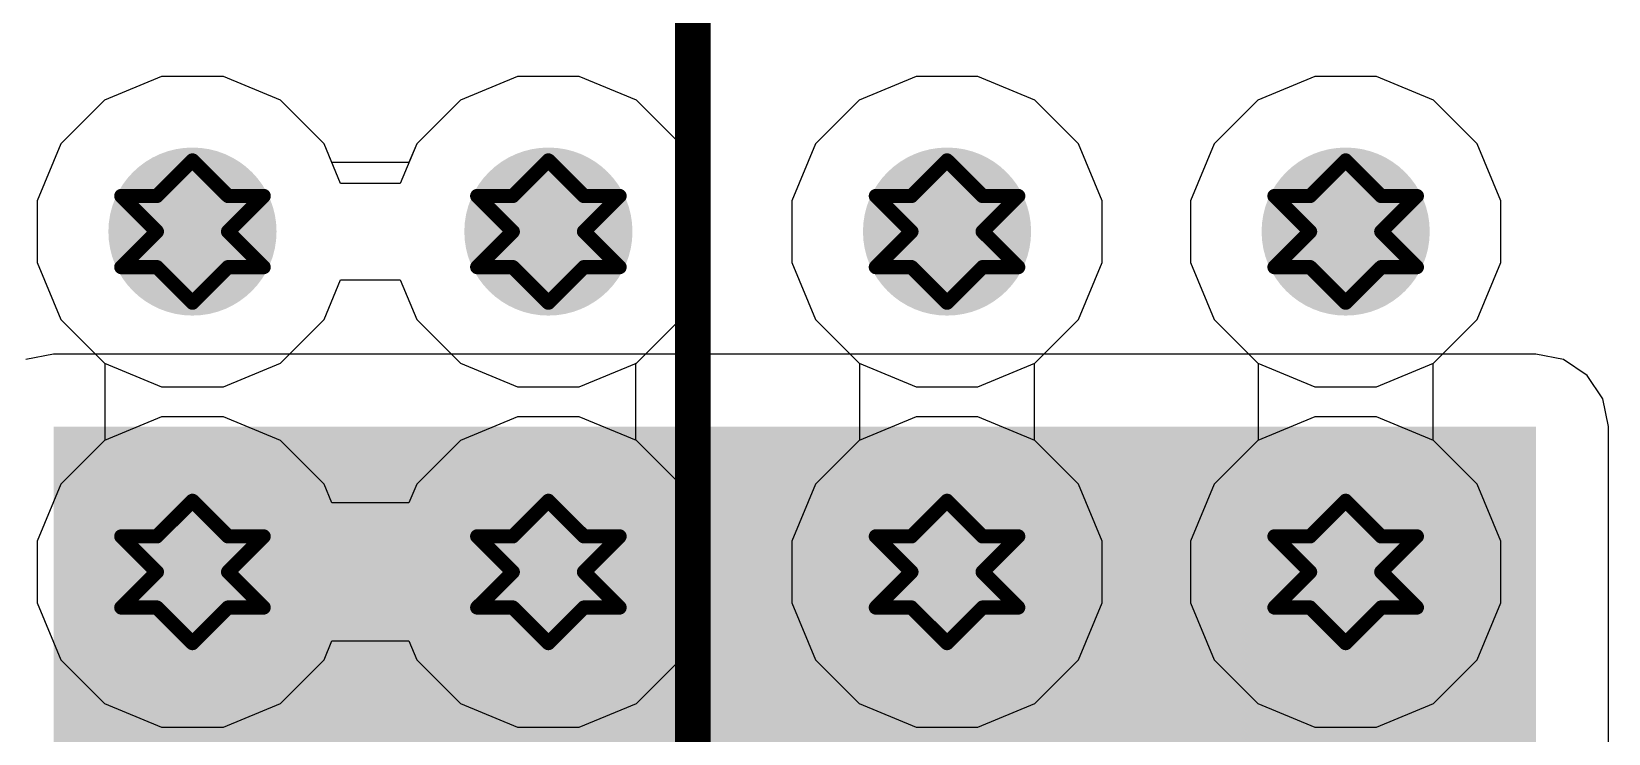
# Model space of a CAD drawing. Header units: inches. Extents: x 24 to 500, y 68 to 269.
# Drawn here: x 290.95 to 296.58, y 90.33 to 92.83 of the extents above; entities that cross this region are included whole.
import ezdxf

# ---------------------------------------------------------------- set-up
doc = ezdxf.new("R2010")
doc.units = ezdxf.units.IN
for name, color, linetype in [('Bottom Layer', 5, 'Continuous'), ('Drill Drawing', 1, 'Continuous'), ('Layer 1', 16, 'Continuous'), ('Layer 2', 76, 'Continuous'), ('Top Layer', 1, 'Continuous'), ('Top Overlay', 2, 'Continuous'), ('Via Holes', 16, 'Continuous')]:
    doc.layers.add(name, color=color, linetype=linetype)

# ---------------------------------------------------------------- blocks, each defined once
blk = doc.blocks.new('SOP_8_77')
at = {"layer": 'Top Overlay'}
blk.add_lwpolyline([(-2.0356, -2.5654, 0.127, 0.127, 0), (2.0284, -2.5654, 0.127, 0.127, 0)], format="xyseb", dxfattribs=at)

msp = doc.modelspace()

# ---------------------------------------------------------------- hatches: boundary and pattern name
at = {"layer": 'Bottom Layer'}
h = msp.add_hatch(color=5, dxfattribs=at)
edge = h.paths.add_edge_path()
edge.add_arc((291.5229, 92.118), 0.3, 0, 360)
h = msp.add_hatch(color=5, dxfattribs=at)
edge = h.paths.add_edge_path()
edge.add_arc((292.7929, 92.118), 0.3, 0, 360)
h = msp.add_hatch(color=5, dxfattribs=at)
edge = h.paths.add_edge_path()
edge.add_arc((294.2153, 92.118), 0.3, 0, 360)
h = msp.add_hatch(color=5, dxfattribs=at)
edge = h.paths.add_edge_path()
edge.add_arc((295.6377, 92.118), 0.3, 0, 360)
h = msp.add_hatch(color=5, dxfattribs=at)
edge = h.paths.add_edge_path()
edge.add_arc((291.5229, 90.9026), 0.3, 0, 360)
h = msp.add_hatch(color=5, dxfattribs=at)
edge = h.paths.add_edge_path()
edge.add_arc((292.7929, 90.9026), 0.3, 0, 360)
h = msp.add_hatch(color=5, dxfattribs=at)
edge = h.paths.add_edge_path()
edge.add_arc((294.2153, 90.9026), 0.3, 0, 360)
h = msp.add_hatch(color=5, dxfattribs=at)
edge = h.paths.add_edge_path()
edge.add_arc((295.6377, 90.9026), 0.3, 0, 360)
at = {"layer": 'Layer 1'}
h = msp.add_hatch(color=16, dxfattribs=at)
edge = h.paths.add_edge_path()
edge.add_arc((291.5229, 92.118), 0.3, 0, 360)
h = msp.add_hatch(color=16, dxfattribs=at)
edge = h.paths.add_edge_path()
edge.add_arc((292.7929, 92.118), 0.3, 0, 360)
h = msp.add_hatch(color=16, dxfattribs=at)
edge = h.paths.add_edge_path()
edge.add_arc((294.2153, 92.118), 0.3, 0, 360)
h = msp.add_hatch(color=16, dxfattribs=at)
edge = h.paths.add_edge_path()
edge.add_arc((295.6377, 92.118), 0.3, 0, 360)
h = msp.add_hatch(color=16, dxfattribs=at)
edge = h.paths.add_edge_path()
edge.add_arc((291.5229, 90.9026), 0.3, 0, 360)
h = msp.add_hatch(color=16, dxfattribs=at)
edge = h.paths.add_edge_path()
edge.add_arc((292.7929, 90.9026), 0.3, 0, 360)
h = msp.add_hatch(color=16, dxfattribs=at)
edge = h.paths.add_edge_path()
edge.add_arc((294.2153, 90.9026), 0.3, 0, 360)
h = msp.add_hatch(color=16, dxfattribs=at)
edge = h.paths.add_edge_path()
edge.add_arc((295.6377, 90.9026), 0.3, 0, 360)
at = {"layer": 'Layer 2'}
h = msp.add_hatch(color=76, dxfattribs=at)
edge = h.paths.add_edge_path()
edge.add_arc((291.5229, 92.118), 0.3, 0, 360)
h = msp.add_hatch(color=76, dxfattribs=at)
edge = h.paths.add_edge_path()
edge.add_arc((292.7929, 92.118), 0.3, 0, 360)
h = msp.add_hatch(color=76, dxfattribs=at)
edge = h.paths.add_edge_path()
edge.add_arc((294.2153, 92.118), 0.3, 0, 360)
h = msp.add_hatch(color=76, dxfattribs=at)
edge = h.paths.add_edge_path()
edge.add_arc((295.6377, 92.118), 0.3, 0, 360)
h = msp.add_hatch(color=76, dxfattribs=at)
edge = h.paths.add_edge_path()
edge.add_arc((291.5229, 90.9026), 0.3, 0, 360)
h = msp.add_hatch(color=76, dxfattribs=at)
edge = h.paths.add_edge_path()
edge.add_arc((292.7929, 90.9026), 0.3, 0, 360)
h = msp.add_hatch(color=76, dxfattribs=at)
edge = h.paths.add_edge_path()
edge.add_arc((294.2153, 90.9026), 0.3, 0, 360)
h = msp.add_hatch(color=76, dxfattribs=at)
edge = h.paths.add_edge_path()
edge.add_arc((295.6377, 90.9026), 0.3, 0, 360)
at = {"layer": 'Top Layer'}
h = msp.add_hatch(color=1, dxfattribs=at)
edge = h.paths.add_edge_path()
edge.add_arc((291.5229, 92.118), 0.3, 0, 360)
h = msp.add_hatch(color=1, dxfattribs=at)
edge = h.paths.add_edge_path()
edge.add_arc((292.7929, 92.118), 0.3, 0, 360)
h = msp.add_hatch(color=1, dxfattribs=at)
edge = h.paths.add_edge_path()
edge.add_arc((294.2153, 92.118), 0.3, 0, 360)
h = msp.add_hatch(color=1, dxfattribs=at)
edge = h.paths.add_edge_path()
edge.add_arc((295.6377, 92.118), 0.3, 0, 360)
msp.add_hatch(color=1, dxfattribs=at).paths.add_polyline_path([(291.0276, 87.5388), (296.3164, 87.5388), (296.3164, 91.4214), (291.0276, 91.4214)])
h = msp.add_hatch(color=1, dxfattribs=at)
edge = h.paths.add_edge_path()
edge.add_arc((291.5229, 90.9026), 0.3, 0, 360)
h = msp.add_hatch(color=1, dxfattribs=at)
edge = h.paths.add_edge_path()
edge.add_arc((292.7929, 90.9026), 0.3, 0, 360)
h = msp.add_hatch(color=1, dxfattribs=at)
edge = h.paths.add_edge_path()
edge.add_arc((294.2153, 90.9026), 0.3, 0, 360)
h = msp.add_hatch(color=1, dxfattribs=at)
edge = h.paths.add_edge_path()
edge.add_arc((295.6377, 90.9026), 0.3, 0, 360)
at = {"layer": 'Via Holes'}
h = msp.add_hatch(color=7, dxfattribs=at)
edge = h.paths.add_edge_path()
edge.add_arc((291.5229, 92.118), 0.15, 0, 360)
h = msp.add_hatch(color=7, dxfattribs=at)
edge = h.paths.add_edge_path()
edge.add_arc((292.7929, 92.118), 0.15, 0, 360)
h = msp.add_hatch(color=7, dxfattribs=at)
edge = h.paths.add_edge_path()
edge.add_arc((294.2153, 92.118), 0.15, 0, 360)
h = msp.add_hatch(color=7, dxfattribs=at)
edge = h.paths.add_edge_path()
edge.add_arc((295.6377, 92.118), 0.15, 0, 360)
h = msp.add_hatch(color=7, dxfattribs=at)
edge = h.paths.add_edge_path()
edge.add_arc((291.5229, 90.9026), 0.15, 0, 360)
h = msp.add_hatch(color=7, dxfattribs=at)
edge = h.paths.add_edge_path()
edge.add_arc((292.7929, 90.9026), 0.15, 0, 360)
h = msp.add_hatch(color=7, dxfattribs=at)
edge = h.paths.add_edge_path()
edge.add_arc((294.2153, 90.9026), 0.15, 0, 360)
h = msp.add_hatch(color=7, dxfattribs=at)
edge = h.paths.add_edge_path()
edge.add_arc((295.6377, 90.9026), 0.15, 0, 360)

# ---------------------------------------------------------------- linework, layer by layer
at = {"layer": 'Bottom Layer'}
for p, q in [((291.4127, 92.672), (291.2091, 92.5876)), ((291.6331, 92.672), (291.4127, 92.672)), ((291.8367, 92.5876), (291.6331, 92.672)), ((292.6827, 92.672), (292.4791, 92.5876)), ((292.9031, 92.672), (292.6827, 92.672)), ((293.1067, 92.5876), (292.9031, 92.672)), ((294.1051, 92.672), (293.9015, 92.5876)), ((294.3255, 92.672), (294.1051, 92.672)), ((294.5291, 92.5876), (294.3255, 92.672)), ((295.5275, 92.672), (295.3239, 92.5876)), ((295.7479, 92.672), (295.5275, 92.672)), ((295.9515, 92.5876), (295.7479, 92.672)), ((291.2091, 92.5876), (291.0532, 92.4318)), ((291.9925, 92.4318), (291.8367, 92.5876)), ((292.4791, 92.5876), (292.3232, 92.4318)), ((293.2625, 92.4318), (293.1067, 92.5876)), ((293.9015, 92.5876), (293.7456, 92.4318)), ((294.6849, 92.4318), (294.5291, 92.5876)), ((295.3239, 92.5876), (295.168, 92.4318)), ((296.1073, 92.4318), (295.9515, 92.5876)), ((291.0532, 92.4318), (290.9689, 92.2282)), ((292.0513, 92.2899), (291.9925, 92.4318)), ((292.3232, 92.4318), (292.2644, 92.2899)), ((293.3469, 92.2282), (293.2625, 92.4318)), ((293.7456, 92.4318), (293.6613, 92.2282)), ((294.7693, 92.2282), (294.6849, 92.4318)), ((295.168, 92.4318), (295.0837, 92.2282)), ((296.1917, 92.2282), (296.1073, 92.4318)), ((292.2644, 92.2899), (292.0513, 92.2899)), ((290.9689, 92.2282), (290.9689, 92.0078)), ((293.3469, 92.0078), (293.3469, 92.2282)), ((293.6613, 92.2282), (293.6613, 92.0078)), ((294.7693, 92.0078), (294.7693, 92.2282)), ((295.0837, 92.2282), (295.0837, 92.0078)), ((296.1917, 92.0078), (296.1917, 92.2282)), ((290.9689, 92.0078), (291.0532, 91.8042)), ((293.2625, 91.8042), (293.3469, 92.0078)), ((293.6613, 92.0078), (293.7456, 91.8042)), ((294.6849, 91.8042), (294.7693, 92.0078)), ((295.0837, 92.0078), (295.168, 91.8042)), ((296.1073, 91.8042), (296.1917, 92.0078)), ((291.9925, 91.8042), (292.0513, 91.9461)), ((292.0513, 91.9461), (292.2644, 91.9461)), ((292.2644, 91.9461), (292.3232, 91.8042)), ((291.0532, 91.8042), (291.2091, 91.6483)), ((291.8367, 91.6483), (291.9925, 91.8042)), ((292.3232, 91.8042), (292.4791, 91.6483)), ((293.1067, 91.6483), (293.2625, 91.8042)), ((293.7456, 91.8042), (293.9015, 91.6483)), ((294.5291, 91.6483), (294.6849, 91.8042)), ((295.168, 91.8042), (295.3239, 91.6483)), ((295.9515, 91.6483), (296.1073, 91.8042)), ((291.2091, 91.6483), (291.4127, 91.564)), ((291.6331, 91.564), (291.8367, 91.6483)), ((292.4791, 91.6483), (292.6827, 91.564)), ((292.9031, 91.564), (293.1067, 91.6483)), ((293.9015, 91.6483), (294.1051, 91.564)), ((294.3255, 91.564), (294.5291, 91.6483)), ((295.3239, 91.6483), (295.5275, 91.564)), ((295.7479, 91.564), (295.9515, 91.6483)), ((291.4127, 91.564), (291.6331, 91.564)), ((292.6827, 91.564), (292.9031, 91.564)), ((294.1051, 91.564), (294.3255, 91.564)), ((295.5275, 91.564), (295.7479, 91.564))]:
    msp.add_line(p, q, dxfattribs=at)
at = {"layer": 'Drill Drawing'}
for points in [[(291.3959, 92.245, 0.0508, 0.0508, 0), (291.5229, 92.372, 0.0508, 0.0508, 0)], [(291.5229, 92.372, 0.0508, 0.0508, 0), (291.6499, 92.245, 0.0508, 0.0508, 0)], [(292.6659, 92.245, 0.0508, 0.0508, 0), (292.7929, 92.372, 0.0508, 0.0508, 0)], [(292.7929, 92.372, 0.0508, 0.0508, 0), (292.9199, 92.245, 0.0508, 0.0508, 0)], [(294.0883, 92.245, 0.0508, 0.0508, 0), (294.2153, 92.372, 0.0508, 0.0508, 0)], [(294.2153, 92.372, 0.0508, 0.0508, 0), (294.3423, 92.245, 0.0508, 0.0508, 0)], [(295.5107, 92.245, 0.0508, 0.0508, 0), (295.6377, 92.372, 0.0508, 0.0508, 0)], [(295.6377, 92.372, 0.0508, 0.0508, 0), (295.7647, 92.245, 0.0508, 0.0508, 0)], [(291.2689, 92.245, 0.0508, 0.0508, 0), (291.3959, 92.118, 0.0508, 0.0508, 0)], [(291.2689, 92.245, 0.0508, 0.0508, 0), (291.3959, 92.245, 0.0508, 0.0508, 0)], [(291.6499, 92.245, 0.0508, 0.0508, 0), (291.7769, 92.245, 0.0508, 0.0508, 0)], [(291.6499, 92.118, 0.0508, 0.0508, 0), (291.7769, 92.245, 0.0508, 0.0508, 0)], [(292.5389, 92.245, 0.0508, 0.0508, 0), (292.6659, 92.118, 0.0508, 0.0508, 0)], [(292.5389, 92.245, 0.0508, 0.0508, 0), (292.6659, 92.245, 0.0508, 0.0508, 0)], [(292.9199, 92.245, 0.0508, 0.0508, 0), (293.0469, 92.245, 0.0508, 0.0508, 0)], [(292.9199, 92.118, 0.0508, 0.0508, 0), (293.0469, 92.245, 0.0508, 0.0508, 0)], [(293.9613, 92.245, 0.0508, 0.0508, 0), (294.0883, 92.118, 0.0508, 0.0508, 0)], [(293.9613, 92.245, 0.0508, 0.0508, 0), (294.0883, 92.245, 0.0508, 0.0508, 0)], [(294.3423, 92.245, 0.0508, 0.0508, 0), (294.4693, 92.245, 0.0508, 0.0508, 0)], [(294.3423, 92.118, 0.0508, 0.0508, 0), (294.4693, 92.245, 0.0508, 0.0508, 0)], [(295.3837, 92.245, 0.0508, 0.0508, 0), (295.5107, 92.118, 0.0508, 0.0508, 0)], [(295.3837, 92.245, 0.0508, 0.0508, 0), (295.5107, 92.245, 0.0508, 0.0508, 0)], [(295.7647, 92.245, 0.0508, 0.0508, 0), (295.8917, 92.245, 0.0508, 0.0508, 0)], [(295.7647, 92.118, 0.0508, 0.0508, 0), (295.8917, 92.245, 0.0508, 0.0508, 0)], [(291.2689, 91.991, 0.0508, 0.0508, 0), (291.3959, 92.118, 0.0508, 0.0508, 0)], [(291.6499, 92.118, 0.0508, 0.0508, 0), (291.7769, 91.991, 0.0508, 0.0508, 0)], [(292.5389, 91.991, 0.0508, 0.0508, 0), (292.6659, 92.118, 0.0508, 0.0508, 0)], [(292.9199, 92.118, 0.0508, 0.0508, 0), (293.0469, 91.991, 0.0508, 0.0508, 0)], [(293.9613, 91.991, 0.0508, 0.0508, 0), (294.0883, 92.118, 0.0508, 0.0508, 0)], [(294.3423, 92.118, 0.0508, 0.0508, 0), (294.4693, 91.991, 0.0508, 0.0508, 0)], [(295.3837, 91.991, 0.0508, 0.0508, 0), (295.5107, 92.118, 0.0508, 0.0508, 0)], [(295.7647, 92.118, 0.0508, 0.0508, 0), (295.8917, 91.991, 0.0508, 0.0508, 0)], [(291.2689, 91.991, 0.0508, 0.0508, 0), (291.3959, 91.991, 0.0508, 0.0508, 0)], [(291.3959, 91.991, 0.0508, 0.0508, 0), (291.5229, 91.864, 0.0508, 0.0508, 0)], [(291.5229, 91.864, 0.0508, 0.0508, 0), (291.6499, 91.991, 0.0508, 0.0508, 0)], [(291.6499, 91.991, 0.0508, 0.0508, 0), (291.7769, 91.991, 0.0508, 0.0508, 0)], [(292.5389, 91.991, 0.0508, 0.0508, 0), (292.6659, 91.991, 0.0508, 0.0508, 0)], [(292.6659, 91.991, 0.0508, 0.0508, 0), (292.7929, 91.864, 0.0508, 0.0508, 0)], [(292.7929, 91.864, 0.0508, 0.0508, 0), (292.9199, 91.991, 0.0508, 0.0508, 0)], [(292.9199, 91.991, 0.0508, 0.0508, 0), (293.0469, 91.991, 0.0508, 0.0508, 0)], [(293.9613, 91.991, 0.0508, 0.0508, 0), (294.0883, 91.991, 0.0508, 0.0508, 0)], [(294.0883, 91.991, 0.0508, 0.0508, 0), (294.2153, 91.864, 0.0508, 0.0508, 0)], [(294.2153, 91.864, 0.0508, 0.0508, 0), (294.3423, 91.991, 0.0508, 0.0508, 0)], [(294.3423, 91.991, 0.0508, 0.0508, 0), (294.4693, 91.991, 0.0508, 0.0508, 0)], [(295.3837, 91.991, 0.0508, 0.0508, 0), (295.5107, 91.991, 0.0508, 0.0508, 0)], [(295.5107, 91.991, 0.0508, 0.0508, 0), (295.6377, 91.864, 0.0508, 0.0508, 0)], [(295.6377, 91.864, 0.0508, 0.0508, 0), (295.7647, 91.991, 0.0508, 0.0508, 0)], [(295.7647, 91.991, 0.0508, 0.0508, 0), (295.8917, 91.991, 0.0508, 0.0508, 0)], [(291.3959, 91.0296, 0.0508, 0.0508, 0), (291.5229, 91.1566, 0.0508, 0.0508, 0)], [(291.5229, 91.1566, 0.0508, 0.0508, 0), (291.6499, 91.0296, 0.0508, 0.0508, 0)], [(292.6659, 91.0296, 0.0508, 0.0508, 0), (292.7929, 91.1566, 0.0508, 0.0508, 0)], [(292.7929, 91.1566, 0.0508, 0.0508, 0), (292.9199, 91.0296, 0.0508, 0.0508, 0)], [(294.0883, 91.0296, 0.0508, 0.0508, 0), (294.2153, 91.1566, 0.0508, 0.0508, 0)], [(294.2153, 91.1566, 0.0508, 0.0508, 0), (294.3423, 91.0296, 0.0508, 0.0508, 0)], [(295.5107, 91.0296, 0.0508, 0.0508, 0), (295.6377, 91.1566, 0.0508, 0.0508, 0)], [(295.6377, 91.1566, 0.0508, 0.0508, 0), (295.7647, 91.0296, 0.0508, 0.0508, 0)], [(291.2689, 91.0296, 0.0508, 0.0508, 0), (291.3959, 90.9026, 0.0508, 0.0508, 0)], [(291.2689, 91.0296, 0.0508, 0.0508, 0), (291.3959, 91.0296, 0.0508, 0.0508, 0)], [(291.6499, 91.0296, 0.0508, 0.0508, 0), (291.7769, 91.0296, 0.0508, 0.0508, 0)], [(291.6499, 90.9026, 0.0508, 0.0508, 0), (291.7769, 91.0296, 0.0508, 0.0508, 0)], [(292.5389, 91.0296, 0.0508, 0.0508, 0), (292.6659, 90.9026, 0.0508, 0.0508, 0)], [(292.5389, 91.0296, 0.0508, 0.0508, 0), (292.6659, 91.0296, 0.0508, 0.0508, 0)], [(292.9199, 91.0296, 0.0508, 0.0508, 0), (293.0469, 91.0296, 0.0508, 0.0508, 0)], [(292.9199, 90.9026, 0.0508, 0.0508, 0), (293.0469, 91.0296, 0.0508, 0.0508, 0)], [(293.9613, 91.0296, 0.0508, 0.0508, 0), (294.0883, 90.9026, 0.0508, 0.0508, 0)], [(293.9613, 91.0296, 0.0508, 0.0508, 0), (294.0883, 91.0296, 0.0508, 0.0508, 0)], [(294.3423, 91.0296, 0.0508, 0.0508, 0), (294.4693, 91.0296, 0.0508, 0.0508, 0)], [(294.3423, 90.9026, 0.0508, 0.0508, 0), (294.4693, 91.0296, 0.0508, 0.0508, 0)], [(295.3837, 91.0296, 0.0508, 0.0508, 0), (295.5107, 90.9026, 0.0508, 0.0508, 0)], [(295.3837, 91.0296, 0.0508, 0.0508, 0), (295.5107, 91.0296, 0.0508, 0.0508, 0)], [(295.7647, 91.0296, 0.0508, 0.0508, 0), (295.8917, 91.0296, 0.0508, 0.0508, 0)], [(295.7647, 90.9026, 0.0508, 0.0508, 0), (295.8917, 91.0296, 0.0508, 0.0508, 0)], [(291.2689, 90.7756, 0.0508, 0.0508, 0), (291.3959, 90.9026, 0.0508, 0.0508, 0)], [(291.6499, 90.9026, 0.0508, 0.0508, 0), (291.7769, 90.7756, 0.0508, 0.0508, 0)], [(292.5389, 90.7756, 0.0508, 0.0508, 0), (292.6659, 90.9026, 0.0508, 0.0508, 0)], [(292.9199, 90.9026, 0.0508, 0.0508, 0), (293.0469, 90.7756, 0.0508, 0.0508, 0)], [(293.9613, 90.7756, 0.0508, 0.0508, 0), (294.0883, 90.9026, 0.0508, 0.0508, 0)], [(294.3423, 90.9026, 0.0508, 0.0508, 0), (294.4693, 90.7756, 0.0508, 0.0508, 0)], [(295.3837, 90.7756, 0.0508, 0.0508, 0), (295.5107, 90.9026, 0.0508, 0.0508, 0)], [(295.7647, 90.9026, 0.0508, 0.0508, 0), (295.8917, 90.7756, 0.0508, 0.0508, 0)], [(291.2689, 90.7756, 0.0508, 0.0508, 0), (291.3959, 90.7756, 0.0508, 0.0508, 0)], [(291.3959, 90.7756, 0.0508, 0.0508, 0), (291.5229, 90.6486, 0.0508, 0.0508, 0)], [(291.5229, 90.6486, 0.0508, 0.0508, 0), (291.6499, 90.7756, 0.0508, 0.0508, 0)], [(291.6499, 90.7756, 0.0508, 0.0508, 0), (291.7769, 90.7756, 0.0508, 0.0508, 0)], [(292.5389, 90.7756, 0.0508, 0.0508, 0), (292.6659, 90.7756, 0.0508, 0.0508, 0)], [(292.6659, 90.7756, 0.0508, 0.0508, 0), (292.7929, 90.6486, 0.0508, 0.0508, 0)], [(292.7929, 90.6486, 0.0508, 0.0508, 0), (292.9199, 90.7756, 0.0508, 0.0508, 0)], [(292.9199, 90.7756, 0.0508, 0.0508, 0), (293.0469, 90.7756, 0.0508, 0.0508, 0)], [(293.9613, 90.7756, 0.0508, 0.0508, 0), (294.0883, 90.7756, 0.0508, 0.0508, 0)], [(294.0883, 90.7756, 0.0508, 0.0508, 0), (294.2153, 90.6486, 0.0508, 0.0508, 0)], [(294.2153, 90.6486, 0.0508, 0.0508, 0), (294.3423, 90.7756, 0.0508, 0.0508, 0)], [(294.3423, 90.7756, 0.0508, 0.0508, 0), (294.4693, 90.7756, 0.0508, 0.0508, 0)], [(295.3837, 90.7756, 0.0508, 0.0508, 0), (295.5107, 90.7756, 0.0508, 0.0508, 0)], [(295.5107, 90.7756, 0.0508, 0.0508, 0), (295.6377, 90.6486, 0.0508, 0.0508, 0)], [(295.6377, 90.6486, 0.0508, 0.0508, 0), (295.7647, 90.7756, 0.0508, 0.0508, 0)], [(295.7647, 90.7756, 0.0508, 0.0508, 0), (295.8917, 90.7756, 0.0508, 0.0508, 0)]]:
    msp.add_lwpolyline(points, format="xyseb", dxfattribs=at)
for points in [[(291.5102, 92.372, 0.0254, 0.0254, 1), (291.5356, 92.372, 0.0254, 0.0254, 1)], [(291.5102, 92.372, 0.0254, 0.0254, 1), (291.5356, 92.372, 0.0254, 0.0254, 1)], [(292.7802, 92.372, 0.0254, 0.0254, 1), (292.8056, 92.372, 0.0254, 0.0254, 1)], [(292.7802, 92.372, 0.0254, 0.0254, 1), (292.8056, 92.372, 0.0254, 0.0254, 1)], [(294.2026, 92.372, 0.0254, 0.0254, 1), (294.228, 92.372, 0.0254, 0.0254, 1)], [(294.2026, 92.372, 0.0254, 0.0254, 1), (294.228, 92.372, 0.0254, 0.0254, 1)], [(295.625, 92.372, 0.0254, 0.0254, 1), (295.6504, 92.372, 0.0254, 0.0254, 1)], [(295.625, 92.372, 0.0254, 0.0254, 1), (295.6504, 92.372, 0.0254, 0.0254, 1)], [(291.2562, 92.245, 0.0254, 0.0254, 1), (291.2816, 92.245, 0.0254, 0.0254, 1)], [(291.2562, 92.245, 0.0254, 0.0254, 1), (291.2816, 92.245, 0.0254, 0.0254, 1)], [(291.3832, 92.245, 0.0254, 0.0254, 1), (291.4086, 92.245, 0.0254, 0.0254, 1)], [(291.3832, 92.245, 0.0254, 0.0254, 1), (291.4086, 92.245, 0.0254, 0.0254, 1)], [(291.6372, 92.245, 0.0254, 0.0254, 1), (291.6626, 92.245, 0.0254, 0.0254, 1)], [(291.6372, 92.245, 0.0254, 0.0254, 1), (291.6626, 92.245, 0.0254, 0.0254, 1)], [(291.7642, 92.245, 0.0254, 0.0254, 1), (291.7896, 92.245, 0.0254, 0.0254, 1)], [(291.7642, 92.245, 0.0254, 0.0254, 1), (291.7896, 92.245, 0.0254, 0.0254, 1)], [(292.5262, 92.245, 0.0254, 0.0254, 1), (292.5516, 92.245, 0.0254, 0.0254, 1)], [(292.5262, 92.245, 0.0254, 0.0254, 1), (292.5516, 92.245, 0.0254, 0.0254, 1)], [(292.6532, 92.245, 0.0254, 0.0254, 1), (292.6786, 92.245, 0.0254, 0.0254, 1)], [(292.6532, 92.245, 0.0254, 0.0254, 1), (292.6786, 92.245, 0.0254, 0.0254, 1)], [(292.9072, 92.245, 0.0254, 0.0254, 1), (292.9326, 92.245, 0.0254, 0.0254, 1)], [(292.9072, 92.245, 0.0254, 0.0254, 1), (292.9326, 92.245, 0.0254, 0.0254, 1)], [(293.0342, 92.245, 0.0254, 0.0254, 1), (293.0596, 92.245, 0.0254, 0.0254, 1)], [(293.0342, 92.245, 0.0254, 0.0254, 1), (293.0596, 92.245, 0.0254, 0.0254, 1)], [(293.9486, 92.245, 0.0254, 0.0254, 1), (293.974, 92.245, 0.0254, 0.0254, 1)], [(293.9486, 92.245, 0.0254, 0.0254, 1), (293.974, 92.245, 0.0254, 0.0254, 1)], [(294.0756, 92.245, 0.0254, 0.0254, 1), (294.101, 92.245, 0.0254, 0.0254, 1)], [(294.0756, 92.245, 0.0254, 0.0254, 1), (294.101, 92.245, 0.0254, 0.0254, 1)], [(294.3296, 92.245, 0.0254, 0.0254, 1), (294.355, 92.245, 0.0254, 0.0254, 1)], [(294.3296, 92.245, 0.0254, 0.0254, 1), (294.355, 92.245, 0.0254, 0.0254, 1)], [(294.4566, 92.245, 0.0254, 0.0254, 1), (294.482, 92.245, 0.0254, 0.0254, 1)], [(294.4566, 92.245, 0.0254, 0.0254, 1), (294.482, 92.245, 0.0254, 0.0254, 1)], [(295.371, 92.245, 0.0254, 0.0254, 1), (295.3964, 92.245, 0.0254, 0.0254, 1)], [(295.371, 92.245, 0.0254, 0.0254, 1), (295.3964, 92.245, 0.0254, 0.0254, 1)], [(295.498, 92.245, 0.0254, 0.0254, 1), (295.5234, 92.245, 0.0254, 0.0254, 1)], [(295.498, 92.245, 0.0254, 0.0254, 1), (295.5234, 92.245, 0.0254, 0.0254, 1)], [(295.752, 92.245, 0.0254, 0.0254, 1), (295.7774, 92.245, 0.0254, 0.0254, 1)], [(295.752, 92.245, 0.0254, 0.0254, 1), (295.7774, 92.245, 0.0254, 0.0254, 1)], [(295.879, 92.245, 0.0254, 0.0254, 1), (295.9044, 92.245, 0.0254, 0.0254, 1)], [(295.879, 92.245, 0.0254, 0.0254, 1), (295.9044, 92.245, 0.0254, 0.0254, 1)], [(291.3832, 92.118, 0.0254, 0.0254, 1), (291.4086, 92.118, 0.0254, 0.0254, 1)], [(291.3832, 92.118, 0.0254, 0.0254, 1), (291.4086, 92.118, 0.0254, 0.0254, 1)], [(291.6372, 92.118, 0.0254, 0.0254, 1), (291.6626, 92.118, 0.0254, 0.0254, 1)], [(291.6372, 92.118, 0.0254, 0.0254, 1), (291.6626, 92.118, 0.0254, 0.0254, 1)], [(292.6532, 92.118, 0.0254, 0.0254, 1), (292.6786, 92.118, 0.0254, 0.0254, 1)], [(292.6532, 92.118, 0.0254, 0.0254, 1), (292.6786, 92.118, 0.0254, 0.0254, 1)], [(292.9072, 92.118, 0.0254, 0.0254, 1), (292.9326, 92.118, 0.0254, 0.0254, 1)], [(292.9072, 92.118, 0.0254, 0.0254, 1), (292.9326, 92.118, 0.0254, 0.0254, 1)], [(294.0756, 92.118, 0.0254, 0.0254, 1), (294.101, 92.118, 0.0254, 0.0254, 1)], [(294.0756, 92.118, 0.0254, 0.0254, 1), (294.101, 92.118, 0.0254, 0.0254, 1)], [(294.3296, 92.118, 0.0254, 0.0254, 1), (294.355, 92.118, 0.0254, 0.0254, 1)], [(294.3296, 92.118, 0.0254, 0.0254, 1), (294.355, 92.118, 0.0254, 0.0254, 1)], [(295.498, 92.118, 0.0254, 0.0254, 1), (295.5234, 92.118, 0.0254, 0.0254, 1)], [(295.498, 92.118, 0.0254, 0.0254, 1), (295.5234, 92.118, 0.0254, 0.0254, 1)], [(295.752, 92.118, 0.0254, 0.0254, 1), (295.7774, 92.118, 0.0254, 0.0254, 1)], [(295.752, 92.118, 0.0254, 0.0254, 1), (295.7774, 92.118, 0.0254, 0.0254, 1)], [(291.2562, 91.991, 0.0254, 0.0254, 1), (291.2816, 91.991, 0.0254, 0.0254, 1)], [(291.2562, 91.991, 0.0254, 0.0254, 1), (291.2816, 91.991, 0.0254, 0.0254, 1)], [(291.3832, 91.991, 0.0254, 0.0254, 1), (291.4086, 91.991, 0.0254, 0.0254, 1)], [(291.3832, 91.991, 0.0254, 0.0254, 1), (291.4086, 91.991, 0.0254, 0.0254, 1)], [(291.6372, 91.991, 0.0254, 0.0254, 1), (291.6626, 91.991, 0.0254, 0.0254, 1)], [(291.6372, 91.991, 0.0254, 0.0254, 1), (291.6626, 91.991, 0.0254, 0.0254, 1)], [(291.7642, 91.991, 0.0254, 0.0254, 1), (291.7896, 91.991, 0.0254, 0.0254, 1)], [(291.7642, 91.991, 0.0254, 0.0254, 1), (291.7896, 91.991, 0.0254, 0.0254, 1)], [(292.5262, 91.991, 0.0254, 0.0254, 1), (292.5516, 91.991, 0.0254, 0.0254, 1)], [(292.5262, 91.991, 0.0254, 0.0254, 1), (292.5516, 91.991, 0.0254, 0.0254, 1)], [(292.6532, 91.991, 0.0254, 0.0254, 1), (292.6786, 91.991, 0.0254, 0.0254, 1)], [(292.6532, 91.991, 0.0254, 0.0254, 1), (292.6786, 91.991, 0.0254, 0.0254, 1)], [(292.9072, 91.991, 0.0254, 0.0254, 1), (292.9326, 91.991, 0.0254, 0.0254, 1)], [(292.9072, 91.991, 0.0254, 0.0254, 1), (292.9326, 91.991, 0.0254, 0.0254, 1)], [(293.0342, 91.991, 0.0254, 0.0254, 1), (293.0596, 91.991, 0.0254, 0.0254, 1)], [(293.0342, 91.991, 0.0254, 0.0254, 1), (293.0596, 91.991, 0.0254, 0.0254, 1)], [(293.9486, 91.991, 0.0254, 0.0254, 1), (293.974, 91.991, 0.0254, 0.0254, 1)], [(293.9486, 91.991, 0.0254, 0.0254, 1), (293.974, 91.991, 0.0254, 0.0254, 1)], [(294.0756, 91.991, 0.0254, 0.0254, 1), (294.101, 91.991, 0.0254, 0.0254, 1)], [(294.0756, 91.991, 0.0254, 0.0254, 1), (294.101, 91.991, 0.0254, 0.0254, 1)], [(294.3296, 91.991, 0.0254, 0.0254, 1), (294.355, 91.991, 0.0254, 0.0254, 1)], [(294.3296, 91.991, 0.0254, 0.0254, 1), (294.355, 91.991, 0.0254, 0.0254, 1)], [(294.4566, 91.991, 0.0254, 0.0254, 1), (294.482, 91.991, 0.0254, 0.0254, 1)], [(294.4566, 91.991, 0.0254, 0.0254, 1), (294.482, 91.991, 0.0254, 0.0254, 1)], [(295.371, 91.991, 0.0254, 0.0254, 1), (295.3964, 91.991, 0.0254, 0.0254, 1)], [(295.371, 91.991, 0.0254, 0.0254, 1), (295.3964, 91.991, 0.0254, 0.0254, 1)], [(295.498, 91.991, 0.0254, 0.0254, 1), (295.5234, 91.991, 0.0254, 0.0254, 1)], [(295.498, 91.991, 0.0254, 0.0254, 1), (295.5234, 91.991, 0.0254, 0.0254, 1)], [(295.752, 91.991, 0.0254, 0.0254, 1), (295.7774, 91.991, 0.0254, 0.0254, 1)], [(295.752, 91.991, 0.0254, 0.0254, 1), (295.7774, 91.991, 0.0254, 0.0254, 1)], [(295.879, 91.991, 0.0254, 0.0254, 1), (295.9044, 91.991, 0.0254, 0.0254, 1)], [(295.879, 91.991, 0.0254, 0.0254, 1), (295.9044, 91.991, 0.0254, 0.0254, 1)], [(291.5102, 91.864, 0.0254, 0.0254, 1), (291.5356, 91.864, 0.0254, 0.0254, 1)], [(291.5102, 91.864, 0.0254, 0.0254, 1), (291.5356, 91.864, 0.0254, 0.0254, 1)], [(292.7802, 91.864, 0.0254, 0.0254, 1), (292.8056, 91.864, 0.0254, 0.0254, 1)], [(292.7802, 91.864, 0.0254, 0.0254, 1), (292.8056, 91.864, 0.0254, 0.0254, 1)], [(294.2026, 91.864, 0.0254, 0.0254, 1), (294.228, 91.864, 0.0254, 0.0254, 1)], [(294.2026, 91.864, 0.0254, 0.0254, 1), (294.228, 91.864, 0.0254, 0.0254, 1)], [(295.625, 91.864, 0.0254, 0.0254, 1), (295.6504, 91.864, 0.0254, 0.0254, 1)], [(295.625, 91.864, 0.0254, 0.0254, 1), (295.6504, 91.864, 0.0254, 0.0254, 1)], [(291.5102, 91.1566, 0.0254, 0.0254, 1), (291.5356, 91.1566, 0.0254, 0.0254, 1)], [(291.5102, 91.1566, 0.0254, 0.0254, 1), (291.5356, 91.1566, 0.0254, 0.0254, 1)], [(292.7802, 91.1566, 0.0254, 0.0254, 1), (292.8056, 91.1566, 0.0254, 0.0254, 1)], [(292.7802, 91.1566, 0.0254, 0.0254, 1), (292.8056, 91.1566, 0.0254, 0.0254, 1)], [(294.2026, 91.1566, 0.0254, 0.0254, 1), (294.228, 91.1566, 0.0254, 0.0254, 1)], [(294.2026, 91.1566, 0.0254, 0.0254, 1), (294.228, 91.1566, 0.0254, 0.0254, 1)], [(295.625, 91.1566, 0.0254, 0.0254, 1), (295.6504, 91.1566, 0.0254, 0.0254, 1)], [(295.625, 91.1566, 0.0254, 0.0254, 1), (295.6504, 91.1566, 0.0254, 0.0254, 1)], [(291.2562, 91.0296, 0.0254, 0.0254, 1), (291.2816, 91.0296, 0.0254, 0.0254, 1)], [(291.2562, 91.0296, 0.0254, 0.0254, 1), (291.2816, 91.0296, 0.0254, 0.0254, 1)], [(291.3832, 91.0296, 0.0254, 0.0254, 1), (291.4086, 91.0296, 0.0254, 0.0254, 1)], [(291.3832, 91.0296, 0.0254, 0.0254, 1), (291.4086, 91.0296, 0.0254, 0.0254, 1)], [(291.6372, 91.0296, 0.0254, 0.0254, 1), (291.6626, 91.0296, 0.0254, 0.0254, 1)], [(291.6372, 91.0296, 0.0254, 0.0254, 1), (291.6626, 91.0296, 0.0254, 0.0254, 1)], [(291.7642, 91.0296, 0.0254, 0.0254, 1), (291.7896, 91.0296, 0.0254, 0.0254, 1)], [(291.7642, 91.0296, 0.0254, 0.0254, 1), (291.7896, 91.0296, 0.0254, 0.0254, 1)], [(292.5262, 91.0296, 0.0254, 0.0254, 1), (292.5516, 91.0296, 0.0254, 0.0254, 1)], [(292.5262, 91.0296, 0.0254, 0.0254, 1), (292.5516, 91.0296, 0.0254, 0.0254, 1)], [(292.6532, 91.0296, 0.0254, 0.0254, 1), (292.6786, 91.0296, 0.0254, 0.0254, 1)], [(292.6532, 91.0296, 0.0254, 0.0254, 1), (292.6786, 91.0296, 0.0254, 0.0254, 1)], [(292.9072, 91.0296, 0.0254, 0.0254, 1), (292.9326, 91.0296, 0.0254, 0.0254, 1)], [(292.9072, 91.0296, 0.0254, 0.0254, 1), (292.9326, 91.0296, 0.0254, 0.0254, 1)], [(293.0342, 91.0296, 0.0254, 0.0254, 1), (293.0596, 91.0296, 0.0254, 0.0254, 1)], [(293.0342, 91.0296, 0.0254, 0.0254, 1), (293.0596, 91.0296, 0.0254, 0.0254, 1)], [(293.9486, 91.0296, 0.0254, 0.0254, 1), (293.974, 91.0296, 0.0254, 0.0254, 1)], [(293.9486, 91.0296, 0.0254, 0.0254, 1), (293.974, 91.0296, 0.0254, 0.0254, 1)], [(294.0756, 91.0296, 0.0254, 0.0254, 1), (294.101, 91.0296, 0.0254, 0.0254, 1)], [(294.0756, 91.0296, 0.0254, 0.0254, 1), (294.101, 91.0296, 0.0254, 0.0254, 1)], [(294.3296, 91.0296, 0.0254, 0.0254, 1), (294.355, 91.0296, 0.0254, 0.0254, 1)], [(294.3296, 91.0296, 0.0254, 0.0254, 1), (294.355, 91.0296, 0.0254, 0.0254, 1)], [(294.4566, 91.0296, 0.0254, 0.0254, 1), (294.482, 91.0296, 0.0254, 0.0254, 1)], [(294.4566, 91.0296, 0.0254, 0.0254, 1), (294.482, 91.0296, 0.0254, 0.0254, 1)], [(295.371, 91.0296, 0.0254, 0.0254, 1), (295.3964, 91.0296, 0.0254, 0.0254, 1)], [(295.371, 91.0296, 0.0254, 0.0254, 1), (295.3964, 91.0296, 0.0254, 0.0254, 1)], [(295.498, 91.0296, 0.0254, 0.0254, 1), (295.5234, 91.0296, 0.0254, 0.0254, 1)], [(295.498, 91.0296, 0.0254, 0.0254, 1), (295.5234, 91.0296, 0.0254, 0.0254, 1)], [(295.752, 91.0296, 0.0254, 0.0254, 1), (295.7774, 91.0296, 0.0254, 0.0254, 1)], [(295.752, 91.0296, 0.0254, 0.0254, 1), (295.7774, 91.0296, 0.0254, 0.0254, 1)], [(295.879, 91.0296, 0.0254, 0.0254, 1), (295.9044, 91.0296, 0.0254, 0.0254, 1)], [(295.879, 91.0296, 0.0254, 0.0254, 1), (295.9044, 91.0296, 0.0254, 0.0254, 1)], [(291.3832, 90.9026, 0.0254, 0.0254, 1), (291.4086, 90.9026, 0.0254, 0.0254, 1)], [(291.3832, 90.9026, 0.0254, 0.0254, 1), (291.4086, 90.9026, 0.0254, 0.0254, 1)], [(291.6372, 90.9026, 0.0254, 0.0254, 1), (291.6626, 90.9026, 0.0254, 0.0254, 1)], [(291.6372, 90.9026, 0.0254, 0.0254, 1), (291.6626, 90.9026, 0.0254, 0.0254, 1)], [(292.6532, 90.9026, 0.0254, 0.0254, 1), (292.6786, 90.9026, 0.0254, 0.0254, 1)], [(292.6532, 90.9026, 0.0254, 0.0254, 1), (292.6786, 90.9026, 0.0254, 0.0254, 1)], [(292.9072, 90.9026, 0.0254, 0.0254, 1), (292.9326, 90.9026, 0.0254, 0.0254, 1)], [(292.9072, 90.9026, 0.0254, 0.0254, 1), (292.9326, 90.9026, 0.0254, 0.0254, 1)], [(294.0756, 90.9026, 0.0254, 0.0254, 1), (294.101, 90.9026, 0.0254, 0.0254, 1)], [(294.0756, 90.9026, 0.0254, 0.0254, 1), (294.101, 90.9026, 0.0254, 0.0254, 1)], [(294.3296, 90.9026, 0.0254, 0.0254, 1), (294.355, 90.9026, 0.0254, 0.0254, 1)], [(294.3296, 90.9026, 0.0254, 0.0254, 1), (294.355, 90.9026, 0.0254, 0.0254, 1)], [(295.498, 90.9026, 0.0254, 0.0254, 1), (295.5234, 90.9026, 0.0254, 0.0254, 1)], [(295.498, 90.9026, 0.0254, 0.0254, 1), (295.5234, 90.9026, 0.0254, 0.0254, 1)], [(295.752, 90.9026, 0.0254, 0.0254, 1), (295.7774, 90.9026, 0.0254, 0.0254, 1)], [(295.752, 90.9026, 0.0254, 0.0254, 1), (295.7774, 90.9026, 0.0254, 0.0254, 1)], [(291.2562, 90.7756, 0.0254, 0.0254, 1), (291.2816, 90.7756, 0.0254, 0.0254, 1)], [(291.2562, 90.7756, 0.0254, 0.0254, 1), (291.2816, 90.7756, 0.0254, 0.0254, 1)], [(291.3832, 90.7756, 0.0254, 0.0254, 1), (291.4086, 90.7756, 0.0254, 0.0254, 1)], [(291.3832, 90.7756, 0.0254, 0.0254, 1), (291.4086, 90.7756, 0.0254, 0.0254, 1)], [(291.6372, 90.7756, 0.0254, 0.0254, 1), (291.6626, 90.7756, 0.0254, 0.0254, 1)], [(291.6372, 90.7756, 0.0254, 0.0254, 1), (291.6626, 90.7756, 0.0254, 0.0254, 1)], [(291.7642, 90.7756, 0.0254, 0.0254, 1), (291.7896, 90.7756, 0.0254, 0.0254, 1)], [(291.7642, 90.7756, 0.0254, 0.0254, 1), (291.7896, 90.7756, 0.0254, 0.0254, 1)], [(292.5262, 90.7756, 0.0254, 0.0254, 1), (292.5516, 90.7756, 0.0254, 0.0254, 1)], [(292.5262, 90.7756, 0.0254, 0.0254, 1), (292.5516, 90.7756, 0.0254, 0.0254, 1)], [(292.6532, 90.7756, 0.0254, 0.0254, 1), (292.6786, 90.7756, 0.0254, 0.0254, 1)], [(292.6532, 90.7756, 0.0254, 0.0254, 1), (292.6786, 90.7756, 0.0254, 0.0254, 1)], [(292.9072, 90.7756, 0.0254, 0.0254, 1), (292.9326, 90.7756, 0.0254, 0.0254, 1)], [(292.9072, 90.7756, 0.0254, 0.0254, 1), (292.9326, 90.7756, 0.0254, 0.0254, 1)], [(293.0342, 90.7756, 0.0254, 0.0254, 1), (293.0596, 90.7756, 0.0254, 0.0254, 1)], [(293.0342, 90.7756, 0.0254, 0.0254, 1), (293.0596, 90.7756, 0.0254, 0.0254, 1)], [(293.9486, 90.7756, 0.0254, 0.0254, 1), (293.974, 90.7756, 0.0254, 0.0254, 1)], [(293.9486, 90.7756, 0.0254, 0.0254, 1), (293.974, 90.7756, 0.0254, 0.0254, 1)], [(294.0756, 90.7756, 0.0254, 0.0254, 1), (294.101, 90.7756, 0.0254, 0.0254, 1)], [(294.0756, 90.7756, 0.0254, 0.0254, 1), (294.101, 90.7756, 0.0254, 0.0254, 1)], [(294.3296, 90.7756, 0.0254, 0.0254, 1), (294.355, 90.7756, 0.0254, 0.0254, 1)], [(294.3296, 90.7756, 0.0254, 0.0254, 1), (294.355, 90.7756, 0.0254, 0.0254, 1)], [(294.4566, 90.7756, 0.0254, 0.0254, 1), (294.482, 90.7756, 0.0254, 0.0254, 1)], [(294.4566, 90.7756, 0.0254, 0.0254, 1), (294.482, 90.7756, 0.0254, 0.0254, 1)], [(295.371, 90.7756, 0.0254, 0.0254, 1), (295.3964, 90.7756, 0.0254, 0.0254, 1)], [(295.371, 90.7756, 0.0254, 0.0254, 1), (295.3964, 90.7756, 0.0254, 0.0254, 1)], [(295.498, 90.7756, 0.0254, 0.0254, 1), (295.5234, 90.7756, 0.0254, 0.0254, 1)], [(295.498, 90.7756, 0.0254, 0.0254, 1), (295.5234, 90.7756, 0.0254, 0.0254, 1)], [(295.752, 90.7756, 0.0254, 0.0254, 1), (295.7774, 90.7756, 0.0254, 0.0254, 1)], [(295.752, 90.7756, 0.0254, 0.0254, 1), (295.7774, 90.7756, 0.0254, 0.0254, 1)], [(295.879, 90.7756, 0.0254, 0.0254, 1), (295.9044, 90.7756, 0.0254, 0.0254, 1)], [(295.879, 90.7756, 0.0254, 0.0254, 1), (295.9044, 90.7756, 0.0254, 0.0254, 1)], [(291.5102, 90.6486, 0.0254, 0.0254, 1), (291.5356, 90.6486, 0.0254, 0.0254, 1)], [(291.5102, 90.6486, 0.0254, 0.0254, 1), (291.5356, 90.6486, 0.0254, 0.0254, 1)], [(292.7802, 90.6486, 0.0254, 0.0254, 1), (292.8056, 90.6486, 0.0254, 0.0254, 1)], [(292.7802, 90.6486, 0.0254, 0.0254, 1), (292.8056, 90.6486, 0.0254, 0.0254, 1)], [(294.2026, 90.6486, 0.0254, 0.0254, 1), (294.228, 90.6486, 0.0254, 0.0254, 1)], [(294.2026, 90.6486, 0.0254, 0.0254, 1), (294.228, 90.6486, 0.0254, 0.0254, 1)], [(295.625, 90.6486, 0.0254, 0.0254, 1), (295.6504, 90.6486, 0.0254, 0.0254, 1)], [(295.625, 90.6486, 0.0254, 0.0254, 1), (295.6504, 90.6486, 0.0254, 0.0254, 1)]]:
    msp.add_lwpolyline(points, format="xyseb", close=True, dxfattribs=at)
at = {"layer": 'Layer 1'}
for p, q in [((291.4127, 91.4566), (291.2091, 91.3723)), ((291.6331, 91.4566), (291.4127, 91.4566)), ((291.8367, 91.3723), (291.6331, 91.4566)), ((292.6827, 91.4566), (292.4791, 91.3723)), ((292.9031, 91.4566), (292.6827, 91.4566)), ((293.1067, 91.3723), (292.9031, 91.4566)), ((294.1051, 91.4566), (293.9015, 91.3723)), ((294.3255, 91.4566), (294.1051, 91.4566)), ((294.5291, 91.3723), (294.3255, 91.4566)), ((295.5275, 91.4566), (295.3239, 91.3723)), ((295.7479, 91.4566), (295.5275, 91.4566)), ((295.9515, 91.3723), (295.7479, 91.4566)), ((291.2091, 91.3723), (291.0532, 91.2164)), ((291.9925, 91.2164), (291.8367, 91.3723)), ((292.4791, 91.3723), (292.3232, 91.2164)), ((293.2625, 91.2164), (293.1067, 91.3723)), ((293.9015, 91.3723), (293.7456, 91.2164)), ((294.6849, 91.2164), (294.5291, 91.3723)), ((295.3239, 91.3723), (295.168, 91.2164)), ((296.1073, 91.2164), (295.9515, 91.3723)), ((291.0532, 91.2164), (290.9689, 91.0128)), ((292.0204, 91.1491), (291.9925, 91.2164)), ((292.3232, 91.2164), (292.2953, 91.1491)), ((293.3469, 91.0128), (293.2625, 91.2164)), ((293.7456, 91.2164), (293.6613, 91.0128)), ((294.7693, 91.0128), (294.6849, 91.2164)), ((295.168, 91.2164), (295.0837, 91.0128)), ((296.1917, 91.0128), (296.1073, 91.2164)), ((292.2953, 91.1491), (292.0204, 91.1491)), ((290.9689, 91.0128), (290.9689, 90.7924)), ((293.3469, 90.7924), (293.3469, 91.0128)), ((293.6613, 91.0128), (293.6613, 90.7924)), ((294.7693, 90.7924), (294.7693, 91.0128)), ((295.0837, 91.0128), (295.0837, 90.7924)), ((296.1917, 90.7924), (296.1917, 91.0128)), ((290.9689, 90.7924), (291.0532, 90.5888)), ((293.2625, 90.5888), (293.3469, 90.7924)), ((293.6613, 90.7924), (293.7456, 90.5888)), ((294.6849, 90.5888), (294.7693, 90.7924)), ((295.0837, 90.7924), (295.168, 90.5888)), ((296.1073, 90.5888), (296.1917, 90.7924)), ((291.9925, 90.5888), (292.0204, 90.6561)), ((292.0204, 90.6561), (292.2953, 90.6561)), ((292.2953, 90.6561), (292.3232, 90.5888)), ((291.0532, 90.5888), (291.2091, 90.433)), ((291.8367, 90.433), (291.9925, 90.5888)), ((292.3232, 90.5888), (292.4791, 90.433)), ((293.1067, 90.433), (293.2625, 90.5888)), ((293.7456, 90.5888), (293.9015, 90.433)), ((294.5291, 90.433), (294.6849, 90.5888)), ((295.168, 90.5888), (295.3239, 90.433)), ((295.9515, 90.433), (296.1073, 90.5888)), ((291.2091, 90.433), (291.4127, 90.3486)), ((291.6331, 90.3486), (291.8367, 90.433)), ((292.4791, 90.433), (292.6827, 90.3486)), ((292.9031, 90.3486), (293.1067, 90.433)), ((293.9015, 90.433), (294.1051, 90.3486)), ((294.3255, 90.3486), (294.5291, 90.433)), ((295.3239, 90.433), (295.5275, 90.3486)), ((295.7479, 90.3486), (295.9515, 90.433)), ((291.4127, 90.3486), (291.6331, 90.3486)), ((292.6827, 90.3486), (292.9031, 90.3486)), ((294.1051, 90.3486), (294.3255, 90.3486)), ((295.5275, 90.3486), (295.7479, 90.3486))]:
    msp.add_line(p, q, dxfattribs=at)
at = {"layer": 'Layer 2'}
for p, q in [((291.4127, 92.672), (291.2091, 92.5876)), ((291.6331, 92.672), (291.4127, 92.672)), ((291.8367, 92.5876), (291.6331, 92.672)), ((292.6827, 92.672), (292.4791, 92.5876)), ((292.9031, 92.672), (292.6827, 92.672)), ((293.1067, 92.5876), (292.9031, 92.672)), ((294.1051, 92.672), (293.9015, 92.5876)), ((294.3255, 92.672), (294.1051, 92.672)), ((294.5291, 92.5876), (294.3255, 92.672)), ((295.5275, 92.672), (295.3239, 92.5876)), ((295.7479, 92.672), (295.5275, 92.672)), ((295.9515, 92.5876), (295.7479, 92.672)), ((291.2091, 92.5876), (291.0532, 92.4318)), ((291.9925, 92.4318), (291.8367, 92.5876)), ((292.4791, 92.5876), (292.3232, 92.4318)), ((293.2625, 92.4318), (293.1067, 92.5876)), ((293.9015, 92.5876), (293.7456, 92.4318)), ((294.6849, 92.4318), (294.5291, 92.5876)), ((295.3239, 92.5876), (295.168, 92.4318)), ((296.1073, 92.4318), (295.9515, 92.5876)), ((291.0532, 92.4318), (290.9689, 92.2282)), ((292.0204, 92.3645), (291.9925, 92.4318)), ((292.3232, 92.4318), (292.2953, 92.3645)), ((293.3469, 92.2282), (293.2625, 92.4318)), ((293.7456, 92.4318), (293.6613, 92.2282)), ((294.7693, 92.2282), (294.6849, 92.4318)), ((295.168, 92.4318), (295.0837, 92.2282)), ((296.1917, 92.2282), (296.1073, 92.4318)), ((292.2953, 92.3645), (292.0204, 92.3645)), ((290.9689, 92.2282), (290.9689, 92.0078)), ((293.3469, 92.0078), (293.3469, 92.2282)), ((293.6613, 92.2282), (293.6613, 92.0078)), ((294.7693, 92.0078), (294.7693, 92.2282)), ((295.0837, 92.2282), (295.0837, 92.0078)), ((296.1917, 92.0078), (296.1917, 92.2282)), ((290.9689, 92.0078), (291.0532, 91.8042)), ((293.2625, 91.8042), (293.3469, 92.0078)), ((293.6613, 92.0078), (293.7456, 91.8042)), ((294.6849, 91.8042), (294.7693, 92.0078)), ((295.0837, 92.0078), (295.168, 91.8042)), ((296.1073, 91.8042), (296.1917, 92.0078)), ((291.0532, 91.8042), (291.2091, 91.6483)), ((293.1067, 91.6483), (293.2625, 91.8042)), ((293.7456, 91.8042), (293.9015, 91.6483)), ((294.5291, 91.6483), (294.6849, 91.8042)), ((295.168, 91.8042), (295.3239, 91.6483)), ((295.9515, 91.6483), (296.1073, 91.8042)), ((291.2091, 91.6483), (291.2104, 91.6478)), ((291.2104, 91.6478), (291.2104, 91.3728)), ((293.1054, 91.6478), (293.1067, 91.6483)), ((293.1054, 91.3728), (293.1054, 91.6478)), ((293.9015, 91.6483), (293.9028, 91.6478)), ((293.9028, 91.6478), (293.9028, 91.3728)), ((294.5278, 91.6478), (294.5291, 91.6483)), ((294.5278, 91.3728), (294.5278, 91.6478)), ((295.3239, 91.6483), (295.3252, 91.6478)), ((295.3252, 91.6478), (295.3252, 91.3728)), ((295.9502, 91.6478), (295.9515, 91.6483)), ((295.9502, 91.3728), (295.9502, 91.6478)), ((291.2091, 91.3723), (291.0532, 91.2164)), ((291.2104, 91.3728), (291.2091, 91.3723)), ((293.1067, 91.3723), (293.1054, 91.3728)), ((293.2625, 91.2164), (293.1067, 91.3723)), ((293.9015, 91.3723), (293.7456, 91.2164)), ((293.9028, 91.3728), (293.9015, 91.3723)), ((294.5291, 91.3723), (294.5278, 91.3728)), ((294.6849, 91.2164), (294.5291, 91.3723)), ((295.3239, 91.3723), (295.168, 91.2164)), ((295.3252, 91.3728), (295.3239, 91.3723)), ((295.9515, 91.3723), (295.9502, 91.3728)), ((296.1073, 91.2164), (295.9515, 91.3723)), ((291.0532, 91.2164), (290.9689, 91.0128)), ((293.3469, 91.0128), (293.2625, 91.2164)), ((293.7456, 91.2164), (293.6613, 91.0128)), ((294.7693, 91.0128), (294.6849, 91.2164)), ((295.168, 91.2164), (295.0837, 91.0128)), ((296.1917, 91.0128), (296.1073, 91.2164)), ((290.9689, 91.0128), (290.9689, 90.7924)), ((293.3469, 90.7924), (293.3469, 91.0128)), ((293.6613, 91.0128), (293.6613, 90.7924)), ((294.7693, 90.7924), (294.7693, 91.0128)), ((295.0837, 91.0128), (295.0837, 90.7924)), ((296.1917, 90.7924), (296.1917, 91.0128)), ((290.9689, 90.7924), (291.0532, 90.5888)), ((293.2625, 90.5888), (293.3469, 90.7924)), ((293.6613, 90.7924), (293.7456, 90.5888)), ((294.6849, 90.5888), (294.7693, 90.7924)), ((295.0837, 90.7924), (295.168, 90.5888)), ((296.1073, 90.5888), (296.1917, 90.7924)), ((291.9925, 90.5888), (292.0204, 90.6561)), ((292.0204, 90.6561), (292.2953, 90.6561)), ((292.2953, 90.6561), (292.3232, 90.5888)), ((291.0532, 90.5888), (291.2091, 90.433)), ((291.8367, 90.433), (291.9925, 90.5888)), ((292.3232, 90.5888), (292.4791, 90.433)), ((293.1067, 90.433), (293.2625, 90.5888)), ((293.7456, 90.5888), (293.9015, 90.433)), ((294.5291, 90.433), (294.6849, 90.5888)), ((295.168, 90.5888), (295.3239, 90.433)), ((295.9515, 90.433), (296.1073, 90.5888)), ((291.2091, 90.433), (291.4127, 90.3486)), ((291.6331, 90.3486), (291.8367, 90.433)), ((292.4791, 90.433), (292.6827, 90.3486)), ((292.9031, 90.3486), (293.1067, 90.433)), ((293.9015, 90.433), (294.1051, 90.3486)), ((294.3255, 90.3486), (294.5291, 90.433)), ((295.3239, 90.433), (295.5275, 90.3486)), ((295.7479, 90.3486), (295.9515, 90.433)), ((291.4127, 90.3486), (291.6331, 90.3486)), ((292.6827, 90.3486), (292.9031, 90.3486)), ((294.1051, 90.3486), (294.3255, 90.3486)), ((295.5275, 90.3486), (295.7479, 90.3486))]:
    msp.add_line(p, q, dxfattribs=at)
at = {"layer": 'Top Layer'}
for p, q in [((291.0276, 91.6804), (290.9285, 91.6607)), ((296.3164, 91.6804), (291.0276, 91.6804)), ((296.4155, 91.6607), (296.3164, 91.6804)), ((296.4995, 91.6045), (296.4155, 91.6607)), ((296.5557, 91.5205), (296.4995, 91.6045)), ((296.5754, 91.4214), (296.5557, 91.5205)), ((296.5754, 87.5388), (296.5754, 91.4214))]:
    msp.add_line(p, q, dxfattribs=at)

# ---------------------------------------------------------------- block references
at = {"rotation": 90}
msp.add_blockref('SOP_8_77', (290.7426, 90.9388), dxfattribs=at)

doc.saveas('drawing.dxf')
